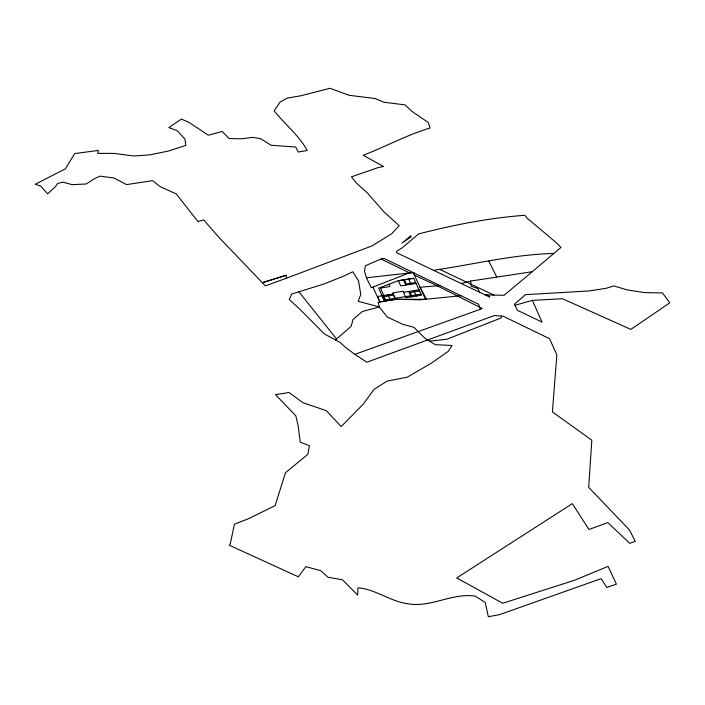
<?xml version="1.0" encoding="UTF-8"?>
<svg xmlns="http://www.w3.org/2000/svg" width="705" height="705" viewBox="0 0 705 705"><rect width="100%" height="100%" fill="white"/><g stroke="black" fill="none" stroke-linecap="round" stroke-linejoin="round"><path stroke-width="1.06" d="M429.512 341.141L435.276 344.701L452.09 345.468L448.142 351.425L431.46 363.145L407.287 377.149L387.063 381.149L374.214 389.195L363.137 404.309L341.238 426.551L326.309 410.68L302.745 402.599L289.076 392.5L275.496 394.65L295.862 415.835L298.286 426.719L300.242 442.141L309.416 445.701L307.9 454.258L285.454 472.773L275.135 505.617L248.292 518.792L234.439 524.185L230.288 543.793L229.354 545.256L298.347 576.805L305.838 566.661L320.81 570.697L327.86 577.21L342.418 579.748L357.726 595.117L357.92 587.838C375.316 589.098 389.812 601.206 407.226 603.665C430.605 608.23 452.108 592.456 475.364 596.183L485.207 602.44L488.336 616.716L499.581 614.628L601.118 578.646L606.767 587.459L616.426 584.181L608.098 566.379L574.302 580.338L502.736 603.268L456.717 577.95L572.328 503.643L588.966 529.49L607.825 522.616L629.724 543.299L635.275 541.378L629.539 530.045L588.684 487.358L591.821 440.211L552.42 411.923L556.835 354.791L549.592 338.717L503.282 316.263L501.405 316.087L501.14 317.964L446.838 339.246L429.512 341.141L425.265 338.515L413.897 327.34L402.396 324.185L387.133 316.942L379.325 306.931L378.127 302.251L396.113 299.299L425.608 299.281L413.218 272.562L366.441 277.788L364.467 271.284L365.384 265.75L382.048 258.568L384.516 258.656L478.704 304.313L480.22 309.301L354.853 354.359L345.089 347.036L340.277 342.551L324.591 334.108L299.678 309.046L289.314 299.607L291.641 294.064L323.489 284.141L343.679 276.131L352.817 271.76L358.572 280.978L360.74 294.478L358.219 301.343L379.325 306.931L362.352 311.495L352.976 319.515L351.205 326.283L335.333 340.013M532.275 271.698L560.977 247.446L556.148 242.564L527.111 218.162L524.82 215.289C488.794 217.995 453.518 224.939 418.638 233.928L402.388 247.658L396.58 251.359L396.668 252.743L489.719 297.069L487.675 294.972L485.234 294.919L504.049 295.28L532.275 271.698L470.72 281.057L461.361 283.472M480.22 309.301L482.246 308.517L437.391 285.842L414.39 275.1L413.747 272.527L409.42 272.853L371.271 287.763L366.441 277.788M286.547 278.167L372.134 245.86L391.566 233.857L399.197 225.662L384.058 211.993L367.384 192.985L356.369 182.992L351.478 176.84L377.527 167.781L383.494 166.486L363.172 155.285C385.67 146.622 406.944 134.928 430.094 128.019L428.182 122.406L412.055 111.469L405.102 104.878L383.934 102.251L374.981 98.489L349.081 95.298L330.019 88.284L300.85 95.765L287.067 98.162L280.114 102.058L274.157 110.879C284.882 124.336 298.973 135.263 307.248 150.526L298.241 152.016L295.721 147.01L271.214 145.292L260.727 138.753L252.672 137.352L241.348 138.815L229.16 138.577L222.234 131.491L208.354 135.21L188.834 122.291L181.423 119.083L168.795 127.587L177.034 130.584L184.939 139.079L185.812 145.415L168.301 151.073L150.13 154.818L134.082 155.99L113.937 153.399L97.713 153.382L98.312 150.438L74.704 153.584L65.389 168.856L35.25 184.234L40.784 186.129L47.623 193.813L55.528 186.578L57.502 183.512L62.868 182.137L72.069 184.657L86.186 183.996L94.919 178.444L100.048 176.135L114.095 178.012L126.521 184.613L152.597 180.639L160.088 186.613L176.179 193.875L198.017 221.59L203.736 219.889L217.933 236.307L262.322 282.687L286.089 275.267L286.574 278.184L265.371 285.869L262.339 282.705L286.115 275.294M514.994 305.265L532.319 300.409L562.449 298.708L630.843 329.402L669.75 302.859L662.506 292.91L644.881 292.628L627.15 289.905L613.861 285.913L606.344 288.266L589.257 290.936L525.428 294.664L514.491 304.19L517.355 310.279L542.11 322.132L532.319 300.409M433.954 270.297L439.638 269.354C477.611 263.511 515.267 254.417 553.839 253.456M380.524 288.037L389.874 286.547L388.878 284.256M415.598 282.449L406.318 283.93L404.476 279.859M416.091 283.445L400.687 285.904L398.334 280.625L413.668 278.193L421.519 295.219L405.939 297.721L403.057 291.236L392.711 292.892L395.523 299.387L379.872 301.899L377.598 296.461L393.178 293.967M403.533 292.311L419.034 289.834M384.163 296.629L393.584 295.122L394.967 298.312M419.528 290.971L410.169 292.469L411.605 295.642M420.991 294.144L383.802 300.101L378.735 288.107L397.602 280.951L413.72 278.387M396.113 299.299L420.242 299.81L460.982 295.703M440.273 285.56L420.03 287.252L426.454 299.202M501.405 316.087L494.566 315.47L366.9 362.194L354.853 354.359M493.888 295.087L439.638 269.354M381.061 259.052L409.42 272.853M298.885 291.808L336.585 338.982M488.785 261.035L496.743 276.959M372.857 287.146L379.898 301.96M408.556 279.004L410.962 284.265M413.879 290.663L416.329 296.047M479.444 292.152L477.778 288.486L471.248 286.239L470.72 281.057M403.445 279.814L405.824 285.084M408.706 291.482L411.138 296.884M387.988 294.805L390.314 300.224M380.295 287.517L385.52 299.828M382.797 295.633L385.089 301.061M410.469 235.99L402.106 243.058L411.315 236.739L410.469 235.99"/></g></svg>
